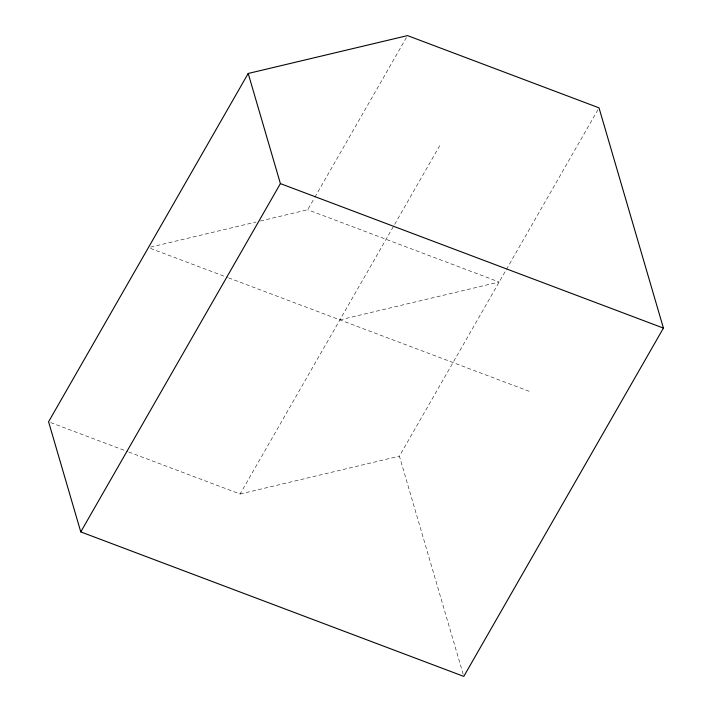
<?xml version="1.0" encoding="UTF-8"?>
<svg xmlns="http://www.w3.org/2000/svg" width="712" height="712" viewBox="0 0 712 712"><rect width="100%" height="100%" fill="white"/><g stroke="black" fill="none" stroke-linecap="round" stroke-linejoin="round"><path stroke-width="0.53" stroke-dasharray="3.56 2.67" d="M260.334 221.014L307.7 209.746L314.312 198.203M314.864 197.242L406.41 37.522M128.721 452.013L240.086 494.021L439.713 145.72M463.174 674.273L399.387 456.152L505.823 270.453M506.374 269.492L597.92 109.773M150.543 247.108L256.026 222.037M339.9 319.875L499.201 282.005L307.7 209.746M240.086 494.021L399.387 456.152M150.472 248.408L227.493 277.466M228.534 277.858L531.41 392.125M50.659 422.563L127.679 451.622"/><path stroke-width="1.07" d="M248.203 73.469L48.576 421.771L80.776 531.9L463.797 676.4L663.424 328.099L599.023 107.85L407.513 35.6L248.203 73.469L280.403 183.598L80.776 531.9M280.403 183.598L663.424 328.099"/></g></svg>
